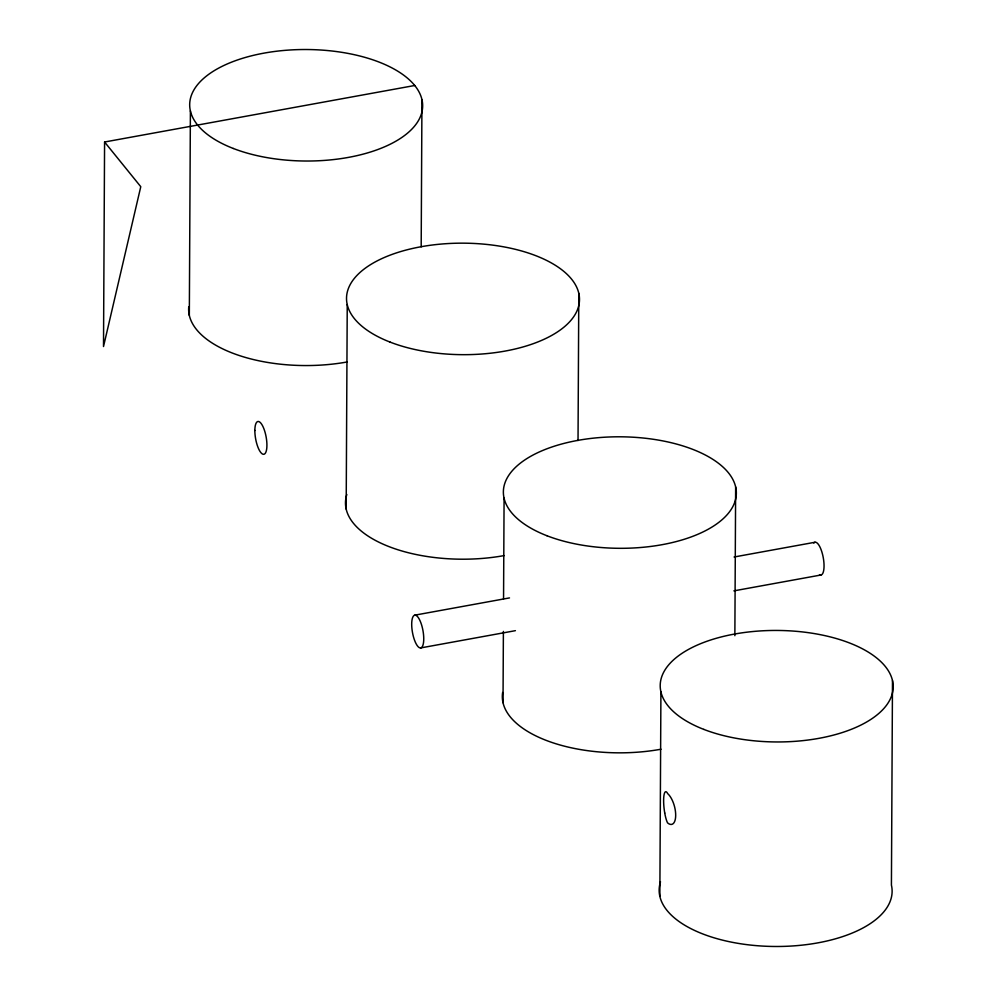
<?xml version="1.0" encoding="UTF-8"?>
<svg xmlns="http://www.w3.org/2000/svg" width="996" height="996" viewBox="0 0 996 996"><rect width="100%" height="100%" fill="white"/><g stroke="black" fill="none" stroke-linecap="round" stroke-linejoin="round"><path stroke-width="1.49" d="M104.58 142.005L103.509 346.533L140.772 186.688L104.58 142.005L414.722 85.494M189.327 315.408L190.398 110.88M346.172 509.056L347.243 304.527M421.184 246.859L421.955 99.662M503.017 702.69L503.391 631.414M503.553 598.882L504.088 498.162M578.029 440.506L578.801 293.31M659.85 896.338L660.921 691.809M734.861 635.697L735.646 486.944M892.491 680.592L891.42 885.12A116.482 55.751 0.3 0 1 773.108 946.461A116.482 55.751 0.3 0 1 660.51 881.784M414.784 615.167L509.504 597.911M734.089 557.001L815.064 542.247M420.685 647.923A16.646 5.329 79.7 0 0 420.81 622.625A16.646 5.329 79.7 0 0 411.697 624.094A16.646 5.329 79.7 0 0 420.685 647.923L515.405 630.667M733.878 590.865L820.965 575.003M347.33 361.934A116.482 55.751 0.3 0 1 188.767 306.656M504.175 555.581A116.482 55.751 0.3 0 1 346.832 494.502M661.02 749.216A116.482 55.751 0.3 0 1 502.644 692.469M813.807 543.032A16.646 5.329 79.7 0 1 823.281 557.772A16.646 5.329 79.7 0 1 819.509 574.667M233.288 148.466A116.482 55.751 0.3 0 0 421.296 114.216A116.482 55.751 0.3 0 0 263.952 53.137A116.482 55.751 0.3 0 0 233.288 148.466M390.121 342.114A116.482 55.751 0.3 0 0 578.141 307.851A116.482 55.751 0.3 0 0 420.798 246.784A116.482 55.751 0.3 0 0 390.121 342.114M254.852 430.459A16.646 5.329 79.7 0 0 263.84 454.288A16.646 5.329 79.7 0 0 263.977 428.977A16.646 5.329 79.7 0 0 254.852 430.459M546.966 535.748A116.482 55.751 0.3 0 0 734.986 501.498A116.482 55.751 0.3 0 0 577.643 440.419A116.482 55.751 0.3 0 0 546.966 535.748M703.811 729.396A116.482 55.751 0.3 0 0 891.831 695.133A116.482 55.751 0.3 0 0 734.475 634.066A116.482 55.751 0.3 0 0 703.811 729.396M664.743 813.035A16.857 3.561 83.5 0 0 667.544 822.845A16.857 7.146 75.5 0 0 673.271 823.568A16.559 7.022 75.5 0 0 673.383 802.913A16.857 7.146 75.5 0 0 667.693 793.625A16.857 3.561 83.5 0 0 664.855 792.38A16.559 3.486 83.5 0 0 664.743 813.035"/></g></svg>
